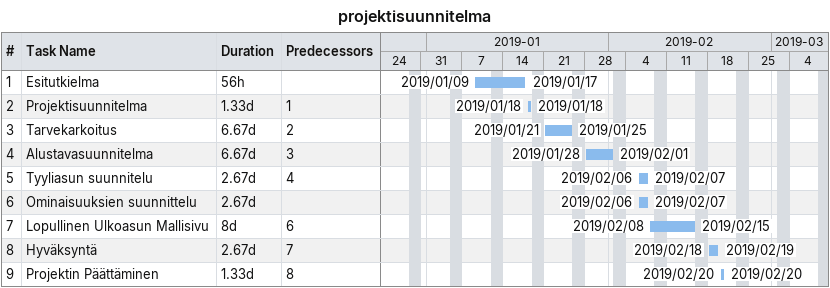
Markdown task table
projektisuunnitelma

| ID | Task | Duration | Start | Finish | Predecessors |
|---|---|---|---|---|---|
| 1 | Esitutkielma | 56h | 2019-01-09 | 2019-01-17 |  |
| 2 | Projektisuunnitelma | 1.33d | 2019-01-18 | 2019-01-18 | 1 |
| 3 | Tarvekarkoitus | 6.67d | 2019-01-21 | 2019-01-25 | 2 |
| 4 | Alustavasuunnitelma | 6.67d | 2019-01-28 | 2019-02-01 | 3 |
| 5 | Tyyliasun suunnitelu | 2.67d | 2019-02-06 | 2019-02-07 | 4 |
| 6 | Ominaisuuksien suunnittelu | 2.67d | 2019-02-06 | 2019-02-07 |  |
| 7 | Lopullinen Ulkoasun Mallisivu | 8d | 2019-02-08 | 2019-02-15 | 6 |
| 8 | Hyväksyntä | 2.67d | 2019-02-18 | 2019-02-19 | 7 |
| 9 | Projektin Päättäminen | 1.33d | 2019-02-20 | 2019-02-20 | 8 |
